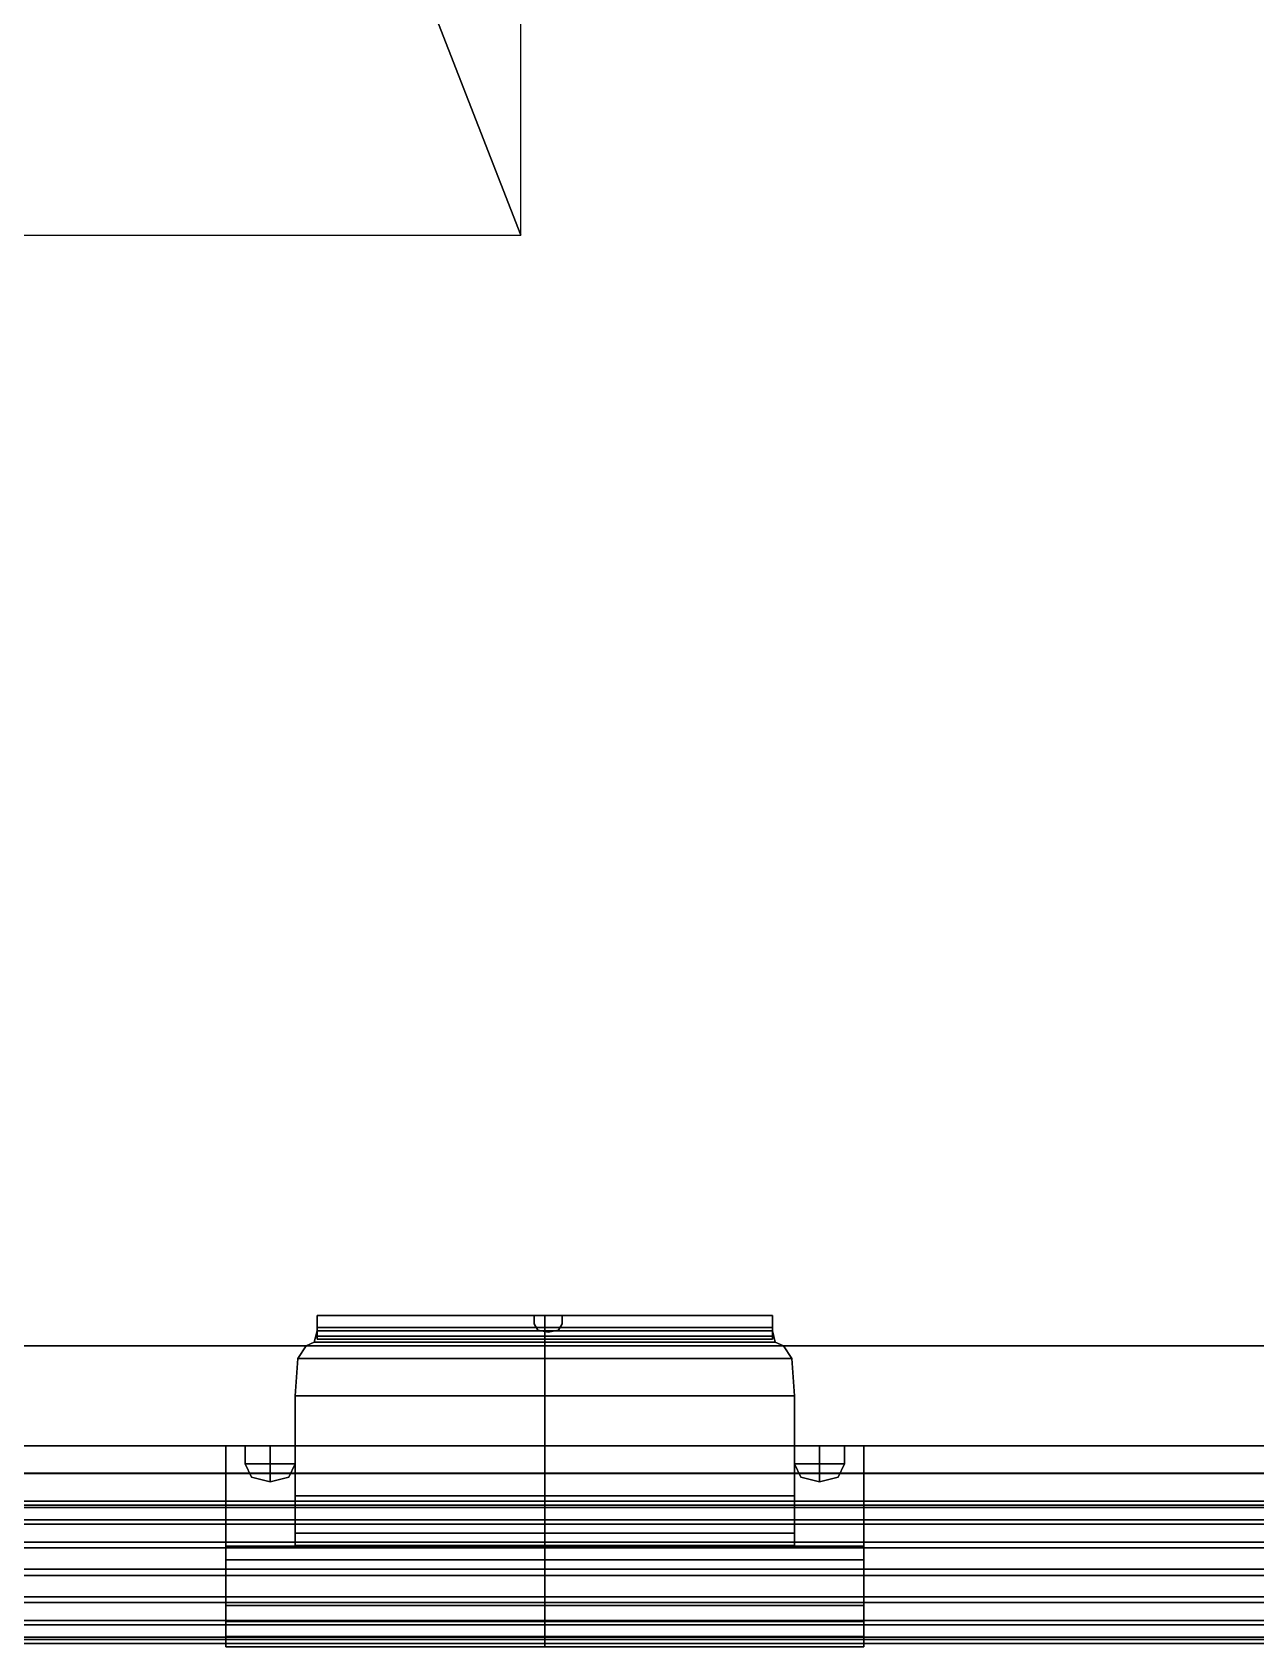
# Model space of a CAD drawing. Extents: x -9.3 to 15.5, y -7 to 5.4.
# Drawn here: x -1.118 to 1.333, y -6.402 to -3.169 of the extents above; entities that cross this region are included whole.
import ezdxf

# ---------------------------------------------------------------- set-up
doc = ezdxf.new("R2010")
doc.units = 0

msp = doc.modelspace()

# ---------------------------------------------------------------- linework, layer by layer
for points in [[(5.2088, -5.8, 10.2), (5.2088, 4.8, 10.2), (-8.3912, 4.8, 10.2), (-8.3912, -5.8, 10.2)], [(-0.1395, -3.5752, 10.2), (-0.1395, 0.9116, 10.2), (-0.4291, 0.1675, 11.0716), (-0.4291, -2.8311, 11.0716)], [(-0.4291, -2.8311, 11.0716), (-2.7534, -2.8311, 11.0716), (-3.043, -3.5752, 10.2), (-0.1395, -3.5752, 10.2)], [(-0.5473, -5.7695, 4.8), (-0.5473, -5.7695, 4.1441), (-0.5473, -5.739, 4.1441), (-0.5473, -5.739, 4.8)], [(-0.5473, -5.7695, 4.8), (-0.5473, -5.739, 4.8), (-0.5473, -5.739, 5.4559), (-0.5473, -5.7695, 5.4559)], [(-0.0912, -5.739, 4.8), (-0.0912, -5.739, 5.4559), (-0.5473, -5.739, 5.4559), (-0.5473, -5.739, 4.8)], [(-0.0912, -5.739, 4.8), (-0.5473, -5.739, 4.8), (-0.5473, -5.739, 4.1441), (-0.0912, -5.739, 4.1441)], [(-0.0912, -5.7695, 4.1441), (-0.0912, -5.739, 4.1441), (-0.5473, -5.739, 4.1441), (-0.5473, -5.7695, 4.1441)], [(-0.0912, -5.7695, 5.4559), (-0.5473, -5.7695, 5.4559), (-0.5473, -5.739, 5.4559), (-0.0912, -5.739, 5.4559)], [(-0.0912, -5.7628, 4.9623), (-0.0912, -5.739, 4.9623), (-0.5473, -5.739, 4.9623), (-0.5473, -5.7628, 4.9623)], [(-0.0912, -5.7628, 4.9066), (-0.5473, -5.7628, 4.9066), (-0.5473, -5.739, 4.9066), (-0.0912, -5.739, 4.9066)], [(-0.5473, -5.7695, 8.3), (-0.5473, -5.7695, 7.6441), (-0.5473, -5.739, 7.6441), (-0.5473, -5.739, 8.3)], [(-0.5473, -5.7695, 8.3), (-0.5473, -5.739, 8.3), (-0.5473, -5.739, 8.9559), (-0.5473, -5.7695, 8.9559)], [(-0.0912, -5.739, 8.3), (-0.0912, -5.739, 8.9559), (-0.5473, -5.739, 8.9559), (-0.5473, -5.739, 8.3)], [(-0.0912, -5.739, 8.3), (-0.5473, -5.739, 8.3), (-0.5473, -5.739, 7.6441), (-0.0912, -5.739, 7.6441)], [(-0.0912, -5.7695, 7.6441), (-0.0912, -5.739, 7.6441), (-0.5473, -5.739, 7.6441), (-0.5473, -5.7695, 7.6441)], [(-0.0912, -5.7695, 8.9559), (-0.5473, -5.7695, 8.9559), (-0.5473, -5.739, 8.9559), (-0.0912, -5.739, 8.9559)], [(-0.0912, -5.7628, 8.4623), (-0.0912, -5.739, 8.4623), (-0.5473, -5.739, 8.4623), (-0.5473, -5.7628, 8.4623)], [(-0.0912, -5.7628, 8.4066), (-0.5473, -5.7628, 8.4066), (-0.5473, -5.739, 8.4066), (-0.0912, -5.739, 8.4066)], [(-0.1122, -5.7558, 4.5253), (-0.1122, -5.7558, 4.9066), (-0.1122, -5.739, 4.9066), (-0.1122, -5.739, 4.5253)], [(-0.1122, -5.7558, 4.5253), (-0.1122, -5.739, 4.5253), (-0.1122, -5.739, 4.1441), (-0.1122, -5.7558, 4.1441)], [(-0.1122, -5.7558, 8.0253), (-0.1122, -5.7558, 8.4066), (-0.1122, -5.739, 8.4066), (-0.1122, -5.739, 8.0253)], [(-0.1122, -5.7558, 8.0253), (-0.1122, -5.739, 8.0253), (-0.1122, -5.739, 7.6441), (-0.1122, -5.7558, 7.6441)], [(-0.1122, -5.7558, 4.5253), (-0.1122, -5.7558, 4.1441), (-0.1052, -5.7683, 4.1441), (-0.1052, -5.7683, 4.5253)], [(-0.1122, -5.7558, 4.5253), (-0.1052, -5.7683, 4.5253), (-0.1052, -5.7683, 4.9066), (-0.1122, -5.7558, 4.9066)], [(-0.1122, -5.7558, 8.0253), (-0.1122, -5.7558, 7.6441), (-0.1052, -5.7683, 7.6441), (-0.1052, -5.7683, 8.0253)], [(-0.1122, -5.7558, 8.0253), (-0.1052, -5.7683, 8.0253), (-0.1052, -5.7683, 8.4066), (-0.1122, -5.7558, 8.4066)], [(-0.0912, -5.739, 4.8), (-0.0912, -5.739, 4.1441), (0.3648, -5.739, 4.1441), (0.3648, -5.739, 4.8)], [(-0.0912, -5.739, 4.8), (0.3648, -5.739, 4.8), (0.3648, -5.739, 5.4559), (-0.0912, -5.739, 5.4559)], [(-0.0912, -5.7695, 4.1441), (0.3648, -5.7695, 4.1441), (0.3648, -5.739, 4.1441), (-0.0912, -5.739, 4.1441)], [(-0.0912, -5.7695, 5.4559), (-0.0912, -5.739, 5.4559), (0.3648, -5.739, 5.4559), (0.3648, -5.7695, 5.4559)], [(-0.0912, -5.7628, 4.9623), (0.3648, -5.7628, 4.9623), (0.3648, -5.739, 4.9623), (-0.0912, -5.739, 4.9623)], [(-0.0912, -5.7628, 4.9066), (-0.0912, -5.739, 4.9066), (0.3648, -5.739, 4.9066), (0.3648, -5.7628, 4.9066)], [(-0.0912, -5.739, 8.3), (-0.0912, -5.739, 7.6441), (0.3648, -5.739, 7.6441), (0.3648, -5.739, 8.3)], [(-0.0912, -5.739, 8.3), (0.3648, -5.739, 8.3), (0.3648, -5.739, 8.9559), (-0.0912, -5.739, 8.9559)], [(-0.0912, -5.7695, 7.6441), (0.3648, -5.7695, 7.6441), (0.3648, -5.739, 7.6441), (-0.0912, -5.739, 7.6441)], [(-0.0912, -5.7695, 8.9559), (-0.0912, -5.739, 8.9559), (0.3648, -5.739, 8.9559), (0.3648, -5.7695, 8.9559)], [(-0.0912, -5.7628, 8.4623), (0.3648, -5.7628, 8.4623), (0.3648, -5.739, 8.4623), (-0.0912, -5.739, 8.4623)], [(-0.0912, -5.7628, 8.4066), (-0.0912, -5.739, 8.4066), (0.3648, -5.739, 8.4066), (0.3648, -5.7628, 8.4066)], [(-0.0566, -5.7558, 4.5253), (-0.0635, -5.7683, 4.5253), (-0.0635, -5.7683, 4.1441), (-0.0566, -5.7558, 4.1441)], [(-0.0566, -5.7558, 4.5253), (-0.0566, -5.7558, 4.9066), (-0.0635, -5.7683, 4.9066), (-0.0635, -5.7683, 4.5253)], [(-0.0566, -5.7558, 8.0253), (-0.0635, -5.7683, 8.0253), (-0.0635, -5.7683, 7.6441), (-0.0566, -5.7558, 7.6441)], [(-0.0566, -5.7558, 8.0253), (-0.0566, -5.7558, 8.4066), (-0.0635, -5.7683, 8.4066), (-0.0635, -5.7683, 8.0253)], [(-0.0566, -5.7558, 4.5253), (-0.0566, -5.7558, 4.1441), (-0.0566, -5.739, 4.1441), (-0.0566, -5.739, 4.5253)], [(-0.0566, -5.7558, 4.5253), (-0.0566, -5.739, 4.5253), (-0.0566, -5.739, 4.9066), (-0.0566, -5.7558, 4.9066)], [(-0.0566, -5.7558, 8.0253), (-0.0566, -5.7558, 7.6441), (-0.0566, -5.739, 7.6441), (-0.0566, -5.739, 8.0253)], [(-0.0566, -5.7558, 8.0253), (-0.0566, -5.739, 8.0253), (-0.0566, -5.739, 8.4066), (-0.0566, -5.7558, 8.4066)], [(0.3648, -5.7695, 4.8), (0.3648, -5.7695, 5.4559), (0.3648, -5.739, 5.4559), (0.3648, -5.739, 4.8)], [(0.3648, -5.7695, 4.8), (0.3648, -5.739, 4.8), (0.3648, -5.739, 4.1441), (0.3648, -5.7695, 4.1441)], [(0.3648, -5.7695, 8.3), (0.3648, -5.7695, 8.9559), (0.3648, -5.739, 8.9559), (0.3648, -5.739, 8.3)], [(0.3648, -5.7695, 8.3), (0.3648, -5.739, 8.3), (0.3648, -5.739, 7.6441), (0.3648, -5.7695, 7.6441)], [(-0.5473, -5.7695, 4.8), (-0.5528, -5.7924, 4.8), (-0.5528, -5.7924, 4.1386), (-0.5473, -5.7695, 4.1441)], [(-0.5473, -5.7695, 4.8), (-0.5473, -5.7695, 5.4559), (-0.5528, -5.7924, 5.4614), (-0.5528, -5.7924, 4.8)], [(-0.0912, -5.7695, 4.1441), (-0.5473, -5.7695, 4.1441), (-0.5528, -5.7924, 4.1386), (-0.0912, -5.7924, 4.1386)], [(-0.0912, -5.7695, 5.4559), (-0.0912, -5.7924, 5.4614), (-0.5528, -5.7924, 5.4614), (-0.5473, -5.7695, 5.4559)], [(-0.5473, -5.7695, 8.3), (-0.5528, -5.7924, 8.3), (-0.5528, -5.7924, 7.6386), (-0.5473, -5.7695, 7.6441)], [(-0.5473, -5.7695, 8.3), (-0.5473, -5.7695, 8.9559), (-0.5528, -5.7924, 8.9614), (-0.5528, -5.7924, 8.3)], [(-0.0912, -5.7695, 7.6441), (-0.5473, -5.7695, 7.6441), (-0.5528, -5.7924, 7.6386), (-0.0912, -5.7924, 7.6386)], [(-0.0912, -5.7695, 8.9559), (-0.0912, -5.7924, 8.9614), (-0.5528, -5.7924, 8.9614), (-0.5473, -5.7695, 8.9559)], [(-0.0912, -5.7628, 4.9623), (-0.5473, -5.7628, 4.9623), (-0.5473, -5.7806, 4.9553), (-0.0912, -5.7806, 4.9553)], [(-0.0912, -5.7628, 4.9066), (-0.0912, -5.7806, 4.9136), (-0.5473, -5.7806, 4.9136), (-0.5473, -5.7628, 4.9066)], [(-0.0912, -5.7628, 8.4623), (-0.5473, -5.7628, 8.4623), (-0.5473, -5.7806, 8.4553), (-0.0912, -5.7806, 8.4553)], [(-0.0912, -5.7628, 8.4066), (-0.0912, -5.7806, 8.4136), (-0.5473, -5.7806, 8.4136), (-0.5473, -5.7628, 8.4066)], [(-0.0912, -5.7865, 4.9345), (-0.5473, -5.7865, 4.9345), (-0.5473, -5.7806, 4.9136), (-0.0912, -5.7806, 4.9136)], [(-0.0912, -5.7865, 4.9345), (-0.0912, -5.7806, 4.9553), (-0.5473, -5.7806, 4.9553), (-0.5473, -5.7865, 4.9345)], [(-0.0912, -5.7865, 8.4345), (-0.5473, -5.7865, 8.4345), (-0.5473, -5.7806, 8.4136), (-0.0912, -5.7806, 8.4136)], [(-0.0912, -5.7865, 8.4345), (-0.0912, -5.7806, 8.4553), (-0.5473, -5.7806, 8.4553), (-0.5473, -5.7865, 8.4345)], [(-0.0844, -5.7725, 4.5253), (-0.0844, -5.7725, 4.9066), (-0.1052, -5.7683, 4.9066), (-0.1052, -5.7683, 4.5253)], [(-0.0844, -5.7725, 4.5253), (-0.1052, -5.7683, 4.5253), (-0.1052, -5.7683, 4.1441), (-0.0844, -5.7725, 4.1441)], [(-0.0844, -5.7725, 8.0253), (-0.0844, -5.7725, 8.4066), (-0.1052, -5.7683, 8.4066), (-0.1052, -5.7683, 8.0253)], [(-0.0844, -5.7725, 8.0253), (-0.1052, -5.7683, 8.0253), (-0.1052, -5.7683, 7.6441), (-0.0844, -5.7725, 7.6441)], [(-0.0912, -5.7628, 4.9623), (-0.0912, -5.7806, 4.9553), (0.3648, -5.7806, 4.9553), (0.3648, -5.7628, 4.9623)], [(-0.0912, -5.7628, 4.9066), (0.3648, -5.7628, 4.9066), (0.3648, -5.7806, 4.9136), (-0.0912, -5.7806, 4.9136)], [(-0.0912, -5.7628, 8.4623), (-0.0912, -5.7806, 8.4553), (0.3648, -5.7806, 8.4553), (0.3648, -5.7628, 8.4623)], [(-0.0912, -5.7628, 8.4066), (0.3648, -5.7628, 8.4066), (0.3648, -5.7806, 8.4136), (-0.0912, -5.7806, 8.4136)], [(-0.0912, -5.7695, 4.1441), (-0.0912, -5.7924, 4.1386), (0.3703, -5.7924, 4.1386), (0.3648, -5.7695, 4.1441)], [(-0.0912, -5.7695, 5.4559), (0.3648, -5.7695, 5.4559), (0.3703, -5.7924, 5.4614), (-0.0912, -5.7924, 5.4614)], [(-0.0912, -5.7695, 7.6441), (-0.0912, -5.7924, 7.6386), (0.3703, -5.7924, 7.6386), (0.3648, -5.7695, 7.6441)], [(-0.0912, -5.7695, 8.9559), (0.3648, -5.7695, 8.9559), (0.3703, -5.7924, 8.9614), (-0.0912, -5.7924, 8.9614)], [(-0.0912, -5.7865, 4.9345), (-0.0912, -5.7806, 4.9136), (0.3648, -5.7806, 4.9136), (0.3648, -5.7865, 4.9345)], [(-0.0912, -5.7865, 4.9345), (0.3648, -5.7865, 4.9345), (0.3648, -5.7806, 4.9553), (-0.0912, -5.7806, 4.9553)], [(-0.0912, -5.7865, 8.4345), (-0.0912, -5.7806, 8.4136), (0.3648, -5.7806, 8.4136), (0.3648, -5.7865, 8.4345)], [(-0.0912, -5.7865, 8.4345), (0.3648, -5.7865, 8.4345), (0.3648, -5.7806, 8.4553), (-0.0912, -5.7806, 8.4553)], [(-0.0844, -5.7725, 4.5253), (-0.0844, -5.7725, 4.1441), (-0.0635, -5.7683, 4.1441), (-0.0635, -5.7683, 4.5253)], [(-0.0844, -5.7725, 4.5253), (-0.0635, -5.7683, 4.5253), (-0.0635, -5.7683, 4.9066), (-0.0844, -5.7725, 4.9066)], [(-0.0844, -5.7725, 8.0253), (-0.0844, -5.7725, 7.6441), (-0.0635, -5.7683, 7.6441), (-0.0635, -5.7683, 8.0253)], [(-0.0844, -5.7725, 8.0253), (-0.0635, -5.7683, 8.0253), (-0.0635, -5.7683, 8.4066), (-0.0844, -5.7725, 8.4066)], [(0.3648, -5.7695, 4.8), (0.3703, -5.7924, 4.8), (0.3703, -5.7924, 5.4614), (0.3648, -5.7695, 5.4559)], [(0.3648, -5.7695, 4.8), (0.3648, -5.7695, 4.1441), (0.3703, -5.7924, 4.1386), (0.3703, -5.7924, 4.8)], [(0.3648, -5.7695, 8.3), (0.3703, -5.7924, 8.3), (0.3703, -5.7924, 8.9614), (0.3648, -5.7695, 8.9559)], [(0.3648, -5.7695, 8.3), (0.3648, -5.7695, 7.6441), (0.3703, -5.7924, 7.6386), (0.3703, -5.7924, 8.3)], [(5.2088, -5.8, 11), (-8.3912, -5.8, 11), (-8.6621, -6.0556, 11), (5.4796, -6.0556, 11)], [(5.2088, -5.8, 10.2), (-8.3912, -5.8, 10.2), (-8.3912, -5.8, 11), (5.2088, -5.8, 11)], [(-0.0912, -5.8, 4.122), (-0.5693, -5.8, 4.122), (-0.5857, -5.825, 4.1055), (-0.0912, -5.825, 4.1055)], [(-0.5693, -5.8, 4.8), (-0.5857, -5.825, 4.8), (-0.5857, -5.825, 4.1055), (-0.5693, -5.8, 4.122)], [(-0.5693, -5.8, 4.8), (-0.5693, -5.8, 5.478), (-0.5857, -5.825, 5.4945), (-0.5857, -5.825, 4.8)], [(-0.0912, -5.8, 5.478), (-0.0912, -5.825, 5.4945), (-0.5857, -5.825, 5.4945), (-0.5693, -5.8, 5.478)], [(-0.0912, -5.8, 7.622), (-0.5693, -5.8, 7.622), (-0.5857, -5.825, 7.6055), (-0.0912, -5.825, 7.6055)], [(-0.5693, -5.8, 8.3), (-0.5857, -5.825, 8.3), (-0.5857, -5.825, 7.6055), (-0.5693, -5.8, 7.622)], [(-0.5693, -5.8, 8.3), (-0.5693, -5.8, 8.978), (-0.5857, -5.825, 8.9945), (-0.5857, -5.825, 8.3)], [(-0.0912, -5.8, 8.978), (-0.0912, -5.825, 8.9945), (-0.5857, -5.825, 8.9945), (-0.5693, -5.8, 8.978)], [(-0.0912, -5.8, 4.122), (-0.0912, -5.7924, 4.1386), (-0.5528, -5.7924, 4.1386), (-0.5693, -5.8, 4.122)], [(-0.5693, -5.8, 4.8), (-0.5693, -5.8, 4.122), (-0.5528, -5.7924, 4.1386), (-0.5528, -5.7924, 4.8)], [(-0.5693, -5.8, 4.8), (-0.5528, -5.7924, 4.8), (-0.5528, -5.7924, 5.4614), (-0.5693, -5.8, 5.478)], [(-0.0912, -5.8, 5.478), (-0.5693, -5.8, 5.478), (-0.5528, -5.7924, 5.4614), (-0.0912, -5.7924, 5.4614)], [(-0.0912, -5.8, 7.622), (-0.0912, -5.7924, 7.6386), (-0.5528, -5.7924, 7.6386), (-0.5693, -5.8, 7.622)], [(-0.5693, -5.8, 8.3), (-0.5693, -5.8, 7.622), (-0.5528, -5.7924, 7.6386), (-0.5528, -5.7924, 8.3)], [(-0.5693, -5.8, 8.3), (-0.5528, -5.7924, 8.3), (-0.5528, -5.7924, 8.9614), (-0.5693, -5.8, 8.978)], [(-0.0912, -5.8, 8.978), (-0.5693, -5.8, 8.978), (-0.5528, -5.7924, 8.9614), (-0.0912, -5.7924, 8.9614)], [(-0.0912, -5.8, 4.122), (0.3868, -5.8, 4.122), (0.3703, -5.7924, 4.1386), (-0.0912, -5.7924, 4.1386)], [(-0.0912, -5.8, 5.478), (-0.0912, -5.7924, 5.4614), (0.3703, -5.7924, 5.4614), (0.3868, -5.8, 5.478)], [(-0.0912, -5.8, 7.622), (0.3868, -5.8, 7.622), (0.3703, -5.7924, 7.6386), (-0.0912, -5.7924, 7.6386)], [(-0.0912, -5.8, 8.978), (-0.0912, -5.7924, 8.9614), (0.3703, -5.7924, 8.9614), (0.3868, -5.8, 8.978)], [(-0.0912, -5.8, 4.122), (-0.0912, -5.825, 4.1055), (0.4033, -5.825, 4.1055), (0.3868, -5.8, 4.122)], [(-0.0912, -5.8, 5.478), (0.3868, -5.8, 5.478), (0.4033, -5.825, 5.4945), (-0.0912, -5.825, 5.4945)], [(-0.0912, -5.8, 7.622), (-0.0912, -5.825, 7.6055), (0.4033, -5.825, 7.6055), (0.3868, -5.8, 7.622)], [(-0.0912, -5.8, 8.978), (0.3868, -5.8, 8.978), (0.4033, -5.825, 8.9945), (-0.0912, -5.825, 8.9945)], [(0.3868, -5.8, 4.8), (0.3868, -5.8, 5.478), (0.3703, -5.7924, 5.4614), (0.3703, -5.7924, 4.8)], [(0.3868, -5.8, 4.8), (0.3703, -5.7924, 4.8), (0.3703, -5.7924, 4.1386), (0.3868, -5.8, 4.122)], [(0.3868, -5.8, 8.3), (0.3868, -5.8, 8.978), (0.3703, -5.7924, 8.9614), (0.3703, -5.7924, 8.3)], [(0.3868, -5.8, 8.3), (0.3703, -5.7924, 8.3), (0.3703, -5.7924, 7.6386), (0.3868, -5.8, 7.622)], [(0.3868, -5.8, 4.8), (0.4033, -5.825, 4.8), (0.4033, -5.825, 5.4945), (0.3868, -5.8, 5.478)], [(0.3868, -5.8, 4.8), (0.3868, -5.8, 4.122), (0.4033, -5.825, 4.1055), (0.4033, -5.825, 4.8)], [(0.3868, -5.8, 8.3), (0.4033, -5.825, 8.3), (0.4033, -5.825, 8.9945), (0.3868, -5.8, 8.978)], [(0.3868, -5.8, 8.3), (0.3868, -5.8, 7.622), (0.4033, -5.825, 7.6055), (0.4033, -5.825, 8.3)], [(-0.0912, -5.9, 4.1), (-0.0912, -5.825, 4.1055), (-0.5857, -5.825, 4.1055), (-0.5912, -5.9, 4.1)], [(-0.5912, -5.9, 4.8), (-0.5912, -5.9, 4.1), (-0.5857, -5.825, 4.1055), (-0.5857, -5.825, 4.8)], [(-0.5912, -5.9, 4.8), (-0.5857, -5.825, 4.8), (-0.5857, -5.825, 5.4945), (-0.5912, -5.9, 5.5)], [(-0.0912, -5.9, 5.5), (-0.5912, -5.9, 5.5), (-0.5857, -5.825, 5.4945), (-0.0912, -5.825, 5.4945)], [(-0.0912, -5.9, 7.6), (-0.0912, -5.825, 7.6055), (-0.5857, -5.825, 7.6055), (-0.5912, -5.9, 7.6)], [(-0.5912, -5.9, 8.3), (-0.5912, -5.9, 7.6), (-0.5857, -5.825, 7.6055), (-0.5857, -5.825, 8.3)], [(-0.5912, -5.9, 8.3), (-0.5857, -5.825, 8.3), (-0.5857, -5.825, 8.9945), (-0.5912, -5.9, 9)], [(-0.0912, -5.9, 9), (-0.5912, -5.9, 9), (-0.5857, -5.825, 8.9945), (-0.0912, -5.825, 8.9945)], [(-0.0912, -5.9, 4.1), (0.4088, -5.9, 4.1), (0.4033, -5.825, 4.1055), (-0.0912, -5.825, 4.1055)], [(-0.0912, -5.9, 5.5), (-0.0912, -5.825, 5.4945), (0.4033, -5.825, 5.4945), (0.4088, -5.9, 5.5)], [(-0.0912, -5.9, 7.6), (0.4088, -5.9, 7.6), (0.4033, -5.825, 7.6055), (-0.0912, -5.825, 7.6055)], [(-0.0912, -5.9, 9), (-0.0912, -5.825, 8.9945), (0.4033, -5.825, 8.9945), (0.4088, -5.9, 9)], [(0.4088, -5.9, 4.8), (0.4088, -5.9, 5.5), (0.4033, -5.825, 5.4945), (0.4033, -5.825, 4.8)], [(0.4088, -5.9, 4.8), (0.4033, -5.825, 4.8), (0.4033, -5.825, 4.1055), (0.4088, -5.9, 4.1)], [(0.4088, -5.9, 8.3), (0.4088, -5.9, 9), (0.4033, -5.825, 8.9945), (0.4033, -5.825, 8.3)], [(0.4088, -5.9, 8.3), (0.4033, -5.825, 8.3), (0.4033, -5.825, 7.6055), (0.4088, -5.9, 7.6)], [(-0.0912, -5.9, 4.1), (-0.5912, -5.9, 4.1), (-0.5912, -6, 4.1), (-0.0912, -6, 4.1)], [(-0.5912, -5.9, 4.8), (-0.5912, -6, 4.8), (-0.5912, -6, 4.1), (-0.5912, -5.9, 4.1)], [(-0.5912, -5.9, 4.8), (-0.5912, -5.9, 5.5), (-0.5912, -6, 5.5), (-0.5912, -6, 4.8)], [(-0.0912, -5.9, 5.5), (-0.0912, -6, 5.5), (-0.5912, -6, 5.5), (-0.5912, -5.9, 5.5)], [(-0.0912, -5.9, 7.6), (-0.5912, -5.9, 7.6), (-0.5912, -6, 7.6), (-0.0912, -6, 7.6)], [(-0.5912, -5.9, 8.3), (-0.5912, -6, 8.3), (-0.5912, -6, 7.6), (-0.5912, -5.9, 7.6)], [(-0.5912, -5.9, 8.3), (-0.5912, -5.9, 9), (-0.5912, -6, 9), (-0.5912, -6, 8.3)], [(-0.0912, -5.9, 9), (-0.0912, -6, 9), (-0.5912, -6, 9), (-0.5912, -5.9, 9)], [(-0.0912, -5.9, 4.1), (-0.0912, -6, 4.1), (0.4088, -6, 4.1), (0.4088, -5.9, 4.1)], [(-0.0912, -5.9, 5.5), (0.4088, -5.9, 5.5), (0.4088, -6, 5.5), (-0.0912, -6, 5.5)], [(-0.0912, -5.9, 7.6), (-0.0912, -6, 7.6), (0.4088, -6, 7.6), (0.4088, -5.9, 7.6)], [(-0.0912, -5.9, 9), (0.4088, -5.9, 9), (0.4088, -6, 9), (-0.0912, -6, 9)], [(0.4088, -5.9, 4.8), (0.4088, -6, 4.8), (0.4088, -6, 5.5), (0.4088, -5.9, 5.5)], [(0.4088, -5.9, 4.8), (0.4088, -5.9, 4.1), (0.4088, -6, 4.1), (0.4088, -6, 4.8)], [(0.4088, -5.9, 8.3), (0.4088, -6, 8.3), (0.4088, -6, 9), (0.4088, -5.9, 9)], [(0.4088, -5.9, 8.3), (0.4088, -5.9, 7.6), (0.4088, -6, 7.6), (0.4088, -6, 8.3)], [(5.4788, -6.055, 10.8), (-8.6612, -6.055, 10.8), (-8.5915, -6.0002, 10.8), (5.4088, -6, 10.8)], [(-0.5912, -6, 9), (5.4088, -6, 10.8), (-8.5915, -6.0002, 10.8), (-2.5912, -6, 9)], [(2.4088, -6, 2.2), (-2.5912, -6, 4.1), (-3.5912, -6, 4.1), (-8.5912, -6, 2.2)], [(-8.5912, -6), (2.4088, -6), (2.4088, -6, 1.1), (-8.5912, -6, 1.1)], [(-8.5912, -6, 1.1), (2.4088, -6, 1.1), (2.4088, -6, 2.2), (-8.5912, -6, 2.2)], [(2.4088, -6, 2.2), (-0.5912, -6, 4.1), (-2.5912, -6, 4.1)], [(-0.5912, -6, 5.5), (-0.5912, -6, 7.6), (-2.5912, -6, 7.6), (-2.5912, -6, 5.5)], [(-0.5912, -6, 4.1), (-0.5912, -6, 5.5), (-2.5912, -6, 5.5), (-2.5912, -6, 4.1)], [(-0.5912, -6, 7.6), (-0.5912, -6, 9), (-2.5912, -6, 9), (-2.5912, -6, 7.6)], [(-0.0912, -6.2012, 5.5), (-0.7301, -6.2012, 5.5), (-0.7301, -6, 5.5), (-0.0912, -6, 5.5)], [(-0.0912, -6.1189, 5.6557), (-0.0912, -6, 5.6691), (-0.7301, -6, 5.6691), (-0.7301, -6.1189, 5.6557)], [(-0.7301, -6.2607, 5.5414), (-0.7301, -6.1444, 5.5719), (-0.7301, -6, 5.5), (-0.7301, -6.2012, 5.5)], [(-0.7301, -6.0793, 5.6038), (-0.7301, -6, 5.5846), (-0.7301, -6, 5.5), (-0.7301, -6.1444, 5.5719)], [(-0.7301, -6.0793, 5.6038), (-0.7301, -6.1189, 5.6557), (-0.7301, -6, 5.6691), (-0.7301, -6, 5.5846)], [(-0.0912, -6.2012, 9), (-0.7301, -6.2012, 9), (-0.7301, -6, 9), (-0.0912, -6, 9)], [(-0.0912, -6.1189, 9.1557), (-0.0912, -6, 9.1691), (-0.7301, -6, 9.1691), (-0.7301, -6.1189, 9.1557)], [(-0.7301, -6.2607, 9.0414), (-0.7301, -6.1444, 9.0719), (-0.7301, -6, 9), (-0.7301, -6.2012, 9)], [(-0.7301, -6.0793, 9.1038), (-0.7301, -6, 9.0846), (-0.7301, -6, 9), (-0.7301, -6.1444, 9.0719)], [(-0.7301, -6.0793, 9.1038), (-0.7301, -6.1189, 9.1557), (-0.7301, -6, 9.1691), (-0.7301, -6, 9.0846)], [(-0.6912, -6.0361, 4.774), (-0.6912, -6.0361, 5.5), (-0.6912, -6, 5.5), (-0.6912, -6, 4.7486)], [(-0.6912, -6.0361, 4.774), (-0.6912, -6, 4.7486), (-0.6912, -6, 3.9972), (-0.6912, -6.0361, 4.0479)], [(-0.6412, -6.0361, 4.0479), (-0.6912, -6.0361, 4.0479), (-0.6912, -6, 3.9972), (-0.6412, -6, 3.9972)], [(-0.6912, -6.0361, 8.274), (-0.6912, -6.0361, 9), (-0.6912, -6, 9), (-0.6912, -6, 8.2486)], [(-0.6912, -6.0361, 8.274), (-0.6912, -6, 8.2486), (-0.6912, -6, 7.4972), (-0.6912, -6.0361, 7.5479)], [(-0.6412, -6.0361, 7.5479), (-0.6912, -6.0361, 7.5479), (-0.6912, -6, 7.4972), (-0.6412, -6, 7.4972)], [(-0.6412, -6.0361, 4.0479), (-0.6412, -6, 3.9972), (-0.5912, -6, 3.9972), (-0.5912, -6.0361, 4.0479)], [(-0.6412, -6.0361, 7.5479), (-0.6412, -6, 7.4972), (-0.5912, -6, 7.4972), (-0.5912, -6.0361, 7.5479)], [(2.4088, -6, 2.2), (0.4088, -6, 4.1), (-0.5912, -6, 4.1)], [(-0.5912, -6, 5.5), (0.4088, -6, 5.5), (0.4088, -6, 7.6), (-0.5912, -6, 7.6)], [(5.4088, -6, 10.8), (-0.5912, -6, 9), (0.4088, -6, 9)], [(-0.0912, -6.1, 4.1), (-0.0912, -6, 4.1), (-0.5912, -6, 4.1), (-0.5912, -6.1, 4.1)], [(-0.5912, -6.1, 4.0699), (-0.5912, -6.1, 4.1), (-0.5912, -6, 4.1), (-0.5912, -6, 4.0486)], [(-0.5912, -6.1, 4.0699), (-0.5912, -6, 4.0486), (-0.5912, -6, 3.9972), (-0.5912, -6.1, 4.0398)], [(-0.0912, -6.1, 4.0398), (-0.5912, -6.1, 4.0398), (-0.5912, -6, 3.9972), (-0.0912, -6, 3.9972)], [(-0.5912, -6.0361, 4.774), (-0.5912, -6.0361, 4.0479), (-0.5912, -6, 3.9972), (-0.5912, -6, 4.7486)], [(-0.5912, -6.0361, 4.774), (-0.5912, -6, 4.7486), (-0.5912, -6, 5.5), (-0.5912, -6.0361, 5.5)], [(-0.0912, -6.1, 7.6), (-0.0912, -6, 7.6), (-0.5912, -6, 7.6), (-0.5912, -6.1, 7.6)], [(-0.5912, -6.1, 7.5699), (-0.5912, -6.1, 7.6), (-0.5912, -6, 7.6), (-0.5912, -6, 7.5486)], [(-0.5912, -6.1, 7.5699), (-0.5912, -6, 7.5486), (-0.5912, -6, 7.4972), (-0.5912, -6.1, 7.5398)], [(-0.0912, -6.1, 7.5398), (-0.5912, -6.1, 7.5398), (-0.5912, -6, 7.4972), (-0.0912, -6, 7.4972)], [(-0.5912, -6.0361, 8.274), (-0.5912, -6.0361, 7.5479), (-0.5912, -6, 7.4972), (-0.5912, -6, 8.2486)], [(-0.5912, -6.0361, 8.274), (-0.5912, -6, 8.2486), (-0.5912, -6, 9), (-0.5912, -6.0361, 9)], [(-0.0912, -6.1, 4.1), (0.4088, -6.1, 4.1), (0.4088, -6, 4.1), (-0.0912, -6, 4.1)], [(-0.0912, -6.2012, 5.5), (-0.0912, -6, 5.5), (0.5477, -6, 5.5), (0.5477, -6.2012, 5.5)], [(-0.0912, -6.1189, 5.6557), (0.5477, -6.1189, 5.6557), (0.5477, -6, 5.6691), (-0.0912, -6, 5.6691)], [(-0.0912, -6.1, 4.0398), (-0.0912, -6, 3.9972), (0.4088, -6, 3.9972), (0.4088, -6.1, 4.0398)], [(-0.0912, -6.1, 7.6), (0.4088, -6.1, 7.6), (0.4088, -6, 7.6), (-0.0912, -6, 7.6)], [(-0.0912, -6.2012, 9), (-0.0912, -6, 9), (0.5477, -6, 9), (0.5477, -6.2012, 9)], [(-0.0912, -6.1189, 9.1557), (0.5477, -6.1189, 9.1557), (0.5477, -6, 9.1691), (-0.0912, -6, 9.1691)], [(-0.0912, -6.1, 7.5398), (-0.0912, -6, 7.4972), (0.4088, -6, 7.4972), (0.4088, -6.1, 7.5398)], [(2.4088, -6, 4.1), (0.4088, -6, 4.1), (2.4088, -6, 2.2)], [(2.4088, -6, 5.5), (2.4088, -6, 7.6), (0.4088, -6, 7.6), (0.4088, -6, 5.5)], [(2.4088, -6, 4.1), (2.4088, -6, 5.5), (0.4088, -6, 5.5), (0.4088, -6, 4.1)], [(2.4088, -6, 7.6), (2.4088, -6, 9), (0.4088, -6, 9), (0.4088, -6, 7.6)], [(2.4088, -6, 9), (5.4088, -6, 10.8), (0.4088, -6, 9)], [(0.4588, -6.0361, 4.0479), (0.4088, -6.0361, 4.0479), (0.4088, -6, 3.9972), (0.4588, -6, 3.9972)], [(0.4088, -6.0361, 4.774), (0.4088, -6.0361, 5.5), (0.4088, -6, 5.5), (0.4088, -6, 4.7486)], [(0.4088, -6.0361, 4.774), (0.4088, -6, 4.7486), (0.4088, -6, 3.9972), (0.4088, -6.0361, 4.0479)], [(0.4088, -6.1, 4.0699), (0.4088, -6, 4.0486), (0.4088, -6, 4.1), (0.4088, -6.1, 4.1)], [(0.4088, -6.1, 4.0699), (0.4088, -6.1, 4.0398), (0.4088, -6, 3.9972), (0.4088, -6, 4.0486)], [(0.4588, -6.0361, 7.5479), (0.4088, -6.0361, 7.5479), (0.4088, -6, 7.4972), (0.4588, -6, 7.4972)], [(0.4088, -6.0361, 8.274), (0.4088, -6.0361, 9), (0.4088, -6, 9), (0.4088, -6, 8.2486)], [(0.4088, -6.0361, 8.274), (0.4088, -6, 8.2486), (0.4088, -6, 7.4972), (0.4088, -6.0361, 7.5479)], [(0.4088, -6.1, 7.5699), (0.4088, -6, 7.5486), (0.4088, -6, 7.6), (0.4088, -6.1, 7.6)], [(0.4088, -6.1, 7.5699), (0.4088, -6.1, 7.5398), (0.4088, -6, 7.4972), (0.4088, -6, 7.5486)], [(0.4588, -6.0361, 4.0479), (0.4588, -6, 3.9972), (0.5088, -6, 3.9972), (0.5088, -6.0361, 4.0479)], [(0.4588, -6.0361, 7.5479), (0.4588, -6, 7.4972), (0.5088, -6, 7.4972), (0.5088, -6.0361, 7.5479)], [(0.5088, -6.0361, 4.774), (0.5088, -6.0361, 4.0479), (0.5088, -6, 3.9972), (0.5088, -6, 4.7486)], [(0.5088, -6.0361, 4.774), (0.5088, -6, 4.7486), (0.5088, -6, 5.5), (0.5088, -6.0361, 5.5)], [(0.5088, -6.0361, 8.274), (0.5088, -6.0361, 7.5479), (0.5088, -6, 7.4972), (0.5088, -6, 8.2486)], [(0.5088, -6.0361, 8.274), (0.5088, -6, 8.2486), (0.5088, -6, 9), (0.5088, -6.0361, 9)], [(0.5477, -6.2607, 5.5414), (0.5477, -6.2012, 5.5), (0.5477, -6, 5.5), (0.5477, -6.1444, 5.5719)], [(0.5477, -6.0793, 5.6038), (0.5477, -6.1444, 5.5719), (0.5477, -6, 5.5), (0.5477, -6, 5.5846)], [(0.5477, -6.0793, 5.6038), (0.5477, -6, 5.5846), (0.5477, -6, 5.6691), (0.5477, -6.1189, 5.6557)], [(0.5477, -6.2607, 9.0414), (0.5477, -6.2012, 9), (0.5477, -6, 9), (0.5477, -6.1444, 9.0719)], [(0.5477, -6.0793, 9.1038), (0.5477, -6.1444, 9.0719), (0.5477, -6, 9), (0.5477, -6, 9.0846)], [(0.5477, -6.0793, 9.1038), (0.5477, -6, 9.0846), (0.5477, -6, 9.1691), (0.5477, -6.1189, 9.1557)], [(-0.6912, -6.0361, 4.774), (-0.6912, -6.0361, 4.0479), (-0.6787, -6.0632, 4.086), (-0.6787, -6.0632, 4.793)], [(-0.6912, -6.0361, 4.774), (-0.6787, -6.0632, 4.793), (-0.6787, -6.0632, 5.5), (-0.6912, -6.0361, 5.5)], [(-0.6412, -6.0361, 4.0479), (-0.6412, -6.0722, 4.0986), (-0.6787, -6.0632, 4.086), (-0.6912, -6.0361, 4.0479)], [(-0.6912, -6.0361, 8.274), (-0.6912, -6.0361, 7.5479), (-0.6787, -6.0632, 7.586), (-0.6787, -6.0632, 8.293)], [(-0.6912, -6.0361, 8.274), (-0.6787, -6.0632, 8.293), (-0.6787, -6.0632, 9), (-0.6912, -6.0361, 9)], [(-0.6412, -6.0361, 7.5479), (-0.6412, -6.0722, 7.5986), (-0.6787, -6.0632, 7.586), (-0.6912, -6.0361, 7.5479)], [(-0.6412, -6.0361, 4.0479), (-0.5912, -6.0361, 4.0479), (-0.6037, -6.0632, 4.086), (-0.6412, -6.0722, 4.0986)], [(-0.6412, -6.0361, 7.5479), (-0.5912, -6.0361, 7.5479), (-0.6037, -6.0632, 7.586), (-0.6412, -6.0722, 7.5986)], [(-0.5912, -6.0361, 4.774), (-0.5912, -6.0361, 5.5), (-0.6037, -6.0632, 5.5), (-0.6037, -6.0632, 4.793)], [(-0.5912, -6.0361, 4.774), (-0.6037, -6.0632, 4.793), (-0.6037, -6.0632, 4.086), (-0.5912, -6.0361, 4.0479)], [(-0.5912, -6.0361, 8.274), (-0.5912, -6.0361, 9), (-0.6037, -6.0632, 9), (-0.6037, -6.0632, 8.293)], [(-0.5912, -6.0361, 8.274), (-0.6037, -6.0632, 8.293), (-0.6037, -6.0632, 7.586), (-0.5912, -6.0361, 7.5479)], [(0.4588, -6.0361, 4.0479), (0.4588, -6.0722, 4.0986), (0.4213, -6.0632, 4.086), (0.4088, -6.0361, 4.0479)], [(0.4088, -6.0361, 4.774), (0.4088, -6.0361, 4.0479), (0.4213, -6.0632, 4.086), (0.4213, -6.0632, 4.793)], [(0.4088, -6.0361, 4.774), (0.4213, -6.0632, 4.793), (0.4213, -6.0632, 5.5), (0.4088, -6.0361, 5.5)], [(0.4588, -6.0361, 7.5479), (0.4588, -6.0722, 7.5986), (0.4213, -6.0632, 7.586), (0.4088, -6.0361, 7.5479)], [(0.4088, -6.0361, 8.274), (0.4088, -6.0361, 7.5479), (0.4213, -6.0632, 7.586), (0.4213, -6.0632, 8.293)], [(0.4088, -6.0361, 8.274), (0.4213, -6.0632, 8.293), (0.4213, -6.0632, 9), (0.4088, -6.0361, 9)], [(0.4588, -6.0361, 4.0479), (0.5088, -6.0361, 4.0479), (0.4963, -6.0632, 4.086), (0.4588, -6.0722, 4.0986)], [(0.4588, -6.0361, 7.5479), (0.5088, -6.0361, 7.5479), (0.4963, -6.0632, 7.586), (0.4588, -6.0722, 7.5986)], [(0.5088, -6.0361, 4.774), (0.5088, -6.0361, 5.5), (0.4963, -6.0632, 5.5), (0.4963, -6.0632, 4.793)], [(0.5088, -6.0361, 4.774), (0.4963, -6.0632, 4.793), (0.4963, -6.0632, 4.086), (0.5088, -6.0361, 4.0479)], [(0.5088, -6.0361, 8.274), (0.5088, -6.0361, 9), (0.4963, -6.0632, 9), (0.4963, -6.0632, 8.293)], [(0.5088, -6.0361, 8.274), (0.4963, -6.0632, 8.293), (0.4963, -6.0632, 7.586), (0.5088, -6.0361, 7.5479)], [(5.4796, -6.0556, 11), (-8.6621, -6.0556, 11), (-8.6612, -6.055, 11), (5.4788, -6.055, 11)], [(5.4788, -6.055, 11), (-8.6612, -6.055, 11), (-8.6612, -6.055, 10.8), (5.4788, -6.055, 10.8)], [(-0.6412, -6.0722, 4.7993), (-0.6412, -6.0722, 5.5), (-0.6787, -6.0632, 5.5), (-0.6787, -6.0632, 4.793)], [(-0.6412, -6.0722, 4.7993), (-0.6787, -6.0632, 4.793), (-0.6787, -6.0632, 4.086), (-0.6412, -6.0722, 4.0986)], [(-0.6412, -6.0722, 8.2993), (-0.6412, -6.0722, 9), (-0.6787, -6.0632, 9), (-0.6787, -6.0632, 8.293)], [(-0.6412, -6.0722, 8.2993), (-0.6787, -6.0632, 8.293), (-0.6787, -6.0632, 7.586), (-0.6412, -6.0722, 7.5986)], [(-0.6412, -6.0722, 4.7993), (-0.6412, -6.0722, 4.0986), (-0.6037, -6.0632, 4.086), (-0.6037, -6.0632, 4.793)], [(-0.6412, -6.0722, 4.7993), (-0.6037, -6.0632, 4.793), (-0.6037, -6.0632, 5.5), (-0.6412, -6.0722, 5.5)], [(-0.6412, -6.0722, 8.2993), (-0.6412, -6.0722, 7.5986), (-0.6037, -6.0632, 7.586), (-0.6037, -6.0632, 8.293)], [(-0.6412, -6.0722, 8.2993), (-0.6037, -6.0632, 8.293), (-0.6037, -6.0632, 9), (-0.6412, -6.0722, 9)], [(0.4588, -6.0722, 4.7993), (0.4588, -6.0722, 5.5), (0.4213, -6.0632, 5.5), (0.4213, -6.0632, 4.793)], [(0.4588, -6.0722, 4.7993), (0.4213, -6.0632, 4.793), (0.4213, -6.0632, 4.086), (0.4588, -6.0722, 4.0986)], [(0.4588, -6.0722, 8.2993), (0.4588, -6.0722, 9), (0.4213, -6.0632, 9), (0.4213, -6.0632, 8.293)], [(0.4588, -6.0722, 8.2993), (0.4213, -6.0632, 8.293), (0.4213, -6.0632, 7.586), (0.4588, -6.0722, 7.5986)], [(0.4588, -6.0722, 4.7993), (0.4588, -6.0722, 4.0986), (0.4963, -6.0632, 4.086), (0.4963, -6.0632, 4.793)], [(0.4588, -6.0722, 4.7993), (0.4963, -6.0632, 4.793), (0.4963, -6.0632, 5.5), (0.4588, -6.0722, 5.5)], [(0.4588, -6.0722, 8.2993), (0.4588, -6.0722, 7.5986), (0.4963, -6.0632, 7.586), (0.4963, -6.0632, 8.293)], [(0.4588, -6.0722, 8.2993), (0.4963, -6.0632, 8.293), (0.4963, -6.0632, 9), (0.4588, -6.0722, 9)], [(-1.5948, -6.1109, 6.7395), (-1.5948, -6.1237, 6.7939), (5.4018, -6.1237, 6.7939), (5.4018, -6.1109, 6.7395)], [(-1.5948, -6.1109, 6.7395), (5.4018, -6.1109, 6.7395), (5.4018, -6.1189, 6.6843), (-1.5948, -6.1189, 6.6843)], [(-0.7301, -6.0793, 5.6038), (-0.7301, -6.1444, 5.5719), (-0.7301, -6.2287, 5.6308), (-0.7301, -6.1189, 5.6557)], [(-0.7301, -6.0793, 9.1038), (-0.7301, -6.1444, 9.0719), (-0.7301, -6.2287, 9.1308), (-0.7301, -6.1189, 9.1557)], [(-0.0912, -6.1, 4.1), (-0.5912, -6.1, 4.1), (-0.5912, -6.175, 4.0978), (-0.0912, -6.175, 4.0978)], [(-0.5912, -6.1, 4.0699), (-0.5912, -6.2, 4.0912), (-0.5912, -6.175, 4.0978), (-0.5912, -6.1, 4.1)], [(-0.5912, -6.1, 4.0699), (-0.5912, -6.1, 4.0398), (-0.5912, -6.175, 4.074), (-0.5912, -6.2, 4.0912)], [(-0.0912, -6.1, 4.0398), (-0.0912, -6.175, 4.074), (-0.5912, -6.175, 4.074), (-0.5912, -6.1, 4.0398)], [(-0.0912, -6.1, 7.6), (-0.5912, -6.1, 7.6), (-0.5912, -6.175, 7.5978), (-0.0912, -6.175, 7.5978)], [(-0.5912, -6.1, 7.5699), (-0.5912, -6.2, 7.5912), (-0.5912, -6.175, 7.5978), (-0.5912, -6.1, 7.6)], [(-0.5912, -6.1, 7.5699), (-0.5912, -6.1, 7.5398), (-0.5912, -6.175, 7.574), (-0.5912, -6.2, 7.5912)], [(-0.0912, -6.1, 7.5398), (-0.0912, -6.175, 7.574), (-0.5912, -6.175, 7.574), (-0.5912, -6.1, 7.5398)], [(-0.0912, -6.1, 4.1), (-0.0912, -6.175, 4.0978), (0.4088, -6.175, 4.0978), (0.4088, -6.1, 4.1)], [(-0.0912, -6.1, 4.0398), (0.4088, -6.1, 4.0398), (0.4088, -6.175, 4.074), (-0.0912, -6.175, 4.074)], [(-0.0912, -6.1, 7.6), (-0.0912, -6.175, 7.5978), (0.4088, -6.175, 7.5978), (0.4088, -6.1, 7.6)], [(-0.0912, -6.1, 7.5398), (0.4088, -6.1, 7.5398), (0.4088, -6.175, 7.574), (-0.0912, -6.175, 7.574)], [(0.4088, -6.1, 4.0699), (0.4088, -6.1, 4.1), (0.4088, -6.175, 4.0978), (0.4088, -6.2, 4.0912)], [(0.4088, -6.1, 4.0699), (0.4088, -6.2, 4.0912), (0.4088, -6.175, 4.074), (0.4088, -6.1, 4.0398)], [(0.4088, -6.1, 7.5699), (0.4088, -6.1, 7.6), (0.4088, -6.175, 7.5978), (0.4088, -6.2, 7.5912)], [(0.4088, -6.1, 7.5699), (0.4088, -6.2, 7.5912), (0.4088, -6.175, 7.574), (0.4088, -6.1, 7.5398)], [(0.5477, -6.0793, 5.6038), (0.5477, -6.1189, 5.6557), (0.5477, -6.2287, 5.6308), (0.5477, -6.1444, 5.5719)], [(0.5477, -6.0793, 9.1038), (0.5477, -6.1189, 9.1557), (0.5477, -6.2287, 9.1308), (0.5477, -6.1444, 9.0719)], [(-1.5948, -6.1483, 6.6368), (-1.5948, -6.1189, 6.6843), (5.4018, -6.1189, 6.6843), (5.4018, -6.1483, 6.6368)], [(-1.5948, -6.1571, 6.8386), (5.4018, -6.1571, 6.8386), (5.4018, -6.1237, 6.7939), (-1.5948, -6.1237, 6.7939)], [(-0.0912, -6.1189, 5.6557), (-0.7301, -6.1189, 5.6557), (-0.7301, -6.2287, 5.6308), (-0.0912, -6.2287, 5.6308)], [(-0.0912, -6.1189, 9.1557), (-0.7301, -6.1189, 9.1557), (-0.7301, -6.2287, 9.1308), (-0.0912, -6.2287, 9.1308)], [(-0.0912, -6.1189, 5.6557), (-0.0912, -6.2287, 5.6308), (0.5477, -6.2287, 5.6308), (0.5477, -6.1189, 5.6557)], [(-0.0912, -6.1189, 9.1557), (-0.0912, -6.2287, 9.1308), (0.5477, -6.2287, 9.1308), (0.5477, -6.1189, 9.1557)], [(-1.5948, -6.1483, 6.6368), (5.4018, -6.1483, 6.6368), (5.4018, -6.193, 6.6034), (-1.5948, -6.193, 6.6034)], [(-1.5948, -6.1571, 6.8386), (-1.5948, -6.2046, 6.868), (5.4018, -6.2046, 6.868), (5.4018, -6.1571, 6.8386)], [(-0.7301, -6.2607, 5.5414), (-0.7301, -6.3201, 5.5828), (-0.7301, -6.2287, 5.6308), (-0.7301, -6.1444, 5.5719)], [(-0.7301, -6.2607, 9.0414), (-0.7301, -6.3201, 9.0828), (-0.7301, -6.2287, 9.1308), (-0.7301, -6.1444, 9.0719)], [(-0.0912, -6.2, 4.0912), (-0.0912, -6.175, 4.0978), (-0.5912, -6.175, 4.0978), (-0.5912, -6.2, 4.0912)], [(-0.0912, -6.2, 4.0912), (-0.5912, -6.2, 4.0912), (-0.5912, -6.175, 4.074), (-0.0912, -6.175, 4.074)], [(-0.0912, -6.2, 7.5912), (-0.0912, -6.175, 7.5978), (-0.5912, -6.175, 7.5978), (-0.5912, -6.2, 7.5912)], [(-0.0912, -6.2, 7.5912), (-0.5912, -6.2, 7.5912), (-0.5912, -6.175, 7.574), (-0.0912, -6.175, 7.574)], [(-0.0912, -6.2, 4.0912), (-0.0912, -6.175, 4.074), (0.4088, -6.175, 4.074), (0.4088, -6.2, 4.0912)], [(-0.0912, -6.2, 4.0912), (0.4088, -6.2, 4.0912), (0.4088, -6.175, 4.0978), (-0.0912, -6.175, 4.0978)], [(-0.0912, -6.2, 7.5912), (-0.0912, -6.175, 7.574), (0.4088, -6.175, 7.574), (0.4088, -6.2, 7.5912)], [(-0.0912, -6.2, 7.5912), (0.4088, -6.2, 7.5912), (0.4088, -6.175, 7.5978), (-0.0912, -6.175, 7.5978)], [(0.5477, -6.2607, 5.5414), (0.5477, -6.1444, 5.5719), (0.5477, -6.2287, 5.6308), (0.5477, -6.3201, 5.5828)], [(0.5477, -6.2607, 9.0414), (0.5477, -6.1444, 9.0719), (0.5477, -6.2287, 9.1308), (0.5477, -6.3201, 9.0828)], [(-1.5948, -6.2474, 6.5906), (-1.5948, -6.193, 6.6034), (5.4018, -6.193, 6.6034), (5.4018, -6.2474, 6.5906)], [(-1.5948, -6.2598, 6.876), (5.4018, -6.2598, 6.876), (5.4018, -6.2046, 6.868), (-1.5948, -6.2046, 6.868)], [(-0.0912, -6.2012, 5.5), (-0.0912, -6.3522, 5.5029), (-0.7301, -6.3522, 5.5029), (-0.7301, -6.2012, 5.5)], [(-0.7301, -6.2607, 5.5414), (-0.7301, -6.2012, 5.5), (-0.7301, -6.3522, 5.5029), (-0.7301, -6.4025, 5.5116)], [(-0.0912, -6.2012, 9), (-0.0912, -6.3522, 9.0029), (-0.7301, -6.3522, 9.0029), (-0.7301, -6.2012, 9)], [(-0.7301, -6.2607, 9.0414), (-0.7301, -6.2012, 9), (-0.7301, -6.3522, 9.0029), (-0.7301, -6.4025, 9.0116)], [(-0.0912, -6.2012, 5.5), (0.5477, -6.2012, 5.5), (0.5477, -6.3522, 5.5029), (-0.0912, -6.3522, 5.5029)], [(-0.0912, -6.2012, 9), (0.5477, -6.2012, 9), (0.5477, -6.3522, 9.0029), (-0.0912, -6.3522, 9.0029)], [(0.5477, -6.2607, 5.5414), (0.5477, -6.4025, 5.5116), (0.5477, -6.3522, 5.5029), (0.5477, -6.2012, 5.5)], [(0.5477, -6.2607, 9.0414), (0.5477, -6.4025, 9.0116), (0.5477, -6.3522, 9.0029), (0.5477, -6.2012, 9)], [(-0.0912, -6.3201, 5.5828), (-0.0912, -6.2287, 5.6308), (-0.7301, -6.2287, 5.6308), (-0.7301, -6.3201, 5.5828)], [(-0.0912, -6.3201, 9.0828), (-0.0912, -6.2287, 9.1308), (-0.7301, -6.2287, 9.1308), (-0.7301, -6.3201, 9.0828)], [(-0.0912, -6.3201, 5.5828), (0.5477, -6.3201, 5.5828), (0.5477, -6.2287, 5.6308), (-0.0912, -6.2287, 5.6308)], [(-0.0912, -6.3201, 9.0828), (0.5477, -6.3201, 9.0828), (0.5477, -6.2287, 9.1308), (-0.0912, -6.2287, 9.1308)], [(-1.5948, -6.2474, 6.5906), (5.4018, -6.2474, 6.5906), (5.4018, -6.3026, 6.5986), (-1.5948, -6.3026, 6.5986)], [(-1.5948, -6.2598, 6.876), (-1.5948, -6.3142, 6.8632), (5.4018, -6.3142, 6.8632), (5.4018, -6.2598, 6.876)], [(-0.7301, -6.2607, 5.5414), (-0.7301, -6.4025, 5.5116), (-0.7301, -6.3819, 5.5352), (-0.7301, -6.3201, 5.5828)], [(-0.7301, -6.2607, 9.0414), (-0.7301, -6.4025, 9.0116), (-0.7301, -6.3819, 9.0352), (-0.7301, -6.3201, 9.0828)], [(0.5477, -6.2607, 5.5414), (0.5477, -6.3201, 5.5828), (0.5477, -6.3819, 5.5352), (0.5477, -6.4025, 5.5116)], [(0.5477, -6.2607, 9.0414), (0.5477, -6.3201, 9.0828), (0.5477, -6.3819, 9.0352), (0.5477, -6.4025, 9.0116)], [(-1.5948, -6.3501, 6.628), (-1.5948, -6.3026, 6.5986), (5.4018, -6.3026, 6.5986), (5.4018, -6.3501, 6.628)], [(-1.5948, -6.3589, 6.8298), (5.4018, -6.3589, 6.8298), (5.4018, -6.3142, 6.8632), (-1.5948, -6.3142, 6.8632)], [(-0.0912, -6.3201, 5.5828), (-0.7301, -6.3201, 5.5828), (-0.7301, -6.3819, 5.5352), (-0.0912, -6.3819, 5.5352)], [(-0.0912, -6.3201, 9.0828), (-0.7301, -6.3201, 9.0828), (-0.7301, -6.3819, 9.0352), (-0.0912, -6.3819, 9.0352)], [(-0.0912, -6.3201, 5.5828), (-0.0912, -6.3819, 5.5352), (0.5477, -6.3819, 5.5352), (0.5477, -6.3201, 5.5828)], [(-0.0912, -6.3201, 9.0828), (-0.0912, -6.3819, 9.0352), (0.5477, -6.3819, 9.0352), (0.5477, -6.3201, 9.0828)], [(-1.5948, -6.3501, 6.628), (5.4018, -6.3501, 6.628), (5.4018, -6.3835, 6.6727), (-1.5948, -6.3835, 6.6727)], [(-1.5948, -6.3589, 6.8298), (-1.5948, -6.3883, 6.7823), (5.4018, -6.3883, 6.7823), (5.4018, -6.3589, 6.8298)], [(-0.0912, -6.4025, 5.5116), (-0.7301, -6.4025, 5.5116), (-0.7301, -6.3522, 5.5029), (-0.0912, -6.3522, 5.5029)], [(-0.0912, -6.4025, 9.0116), (-0.7301, -6.4025, 9.0116), (-0.7301, -6.3522, 9.0029), (-0.0912, -6.3522, 9.0029)], [(-0.0912, -6.4025, 5.5116), (-0.0912, -6.3522, 5.5029), (0.5477, -6.3522, 5.5029), (0.5477, -6.4025, 5.5116)], [(-0.0912, -6.4025, 9.0116), (-0.0912, -6.3522, 9.0029), (0.5477, -6.3522, 9.0029), (0.5477, -6.4025, 9.0116)], [(-1.5948, -6.3963, 6.7271), (-1.5948, -6.3835, 6.6727), (5.4018, -6.3835, 6.6727), (5.4018, -6.3963, 6.7271)], [(-1.5948, -6.3963, 6.7271), (5.4018, -6.3963, 6.7271), (5.4018, -6.3883, 6.7823), (-1.5948, -6.3883, 6.7823)], [(-0.0912, -6.4025, 5.5116), (-0.0912, -6.3819, 5.5352), (-0.7301, -6.3819, 5.5352), (-0.7301, -6.4025, 5.5116)], [(-0.0912, -6.4025, 9.0116), (-0.0912, -6.3819, 9.0352), (-0.7301, -6.3819, 9.0352), (-0.7301, -6.4025, 9.0116)], [(-0.0912, -6.4025, 5.5116), (0.5477, -6.4025, 5.5116), (0.5477, -6.3819, 5.5352), (-0.0912, -6.3819, 5.5352)], [(-0.0912, -6.4025, 9.0116), (0.5477, -6.4025, 9.0116), (0.5477, -6.3819, 9.0352), (-0.0912, -6.3819, 9.0352)]]:
    msp.add_3dface(points)

doc.saveas('drawing.dxf')
